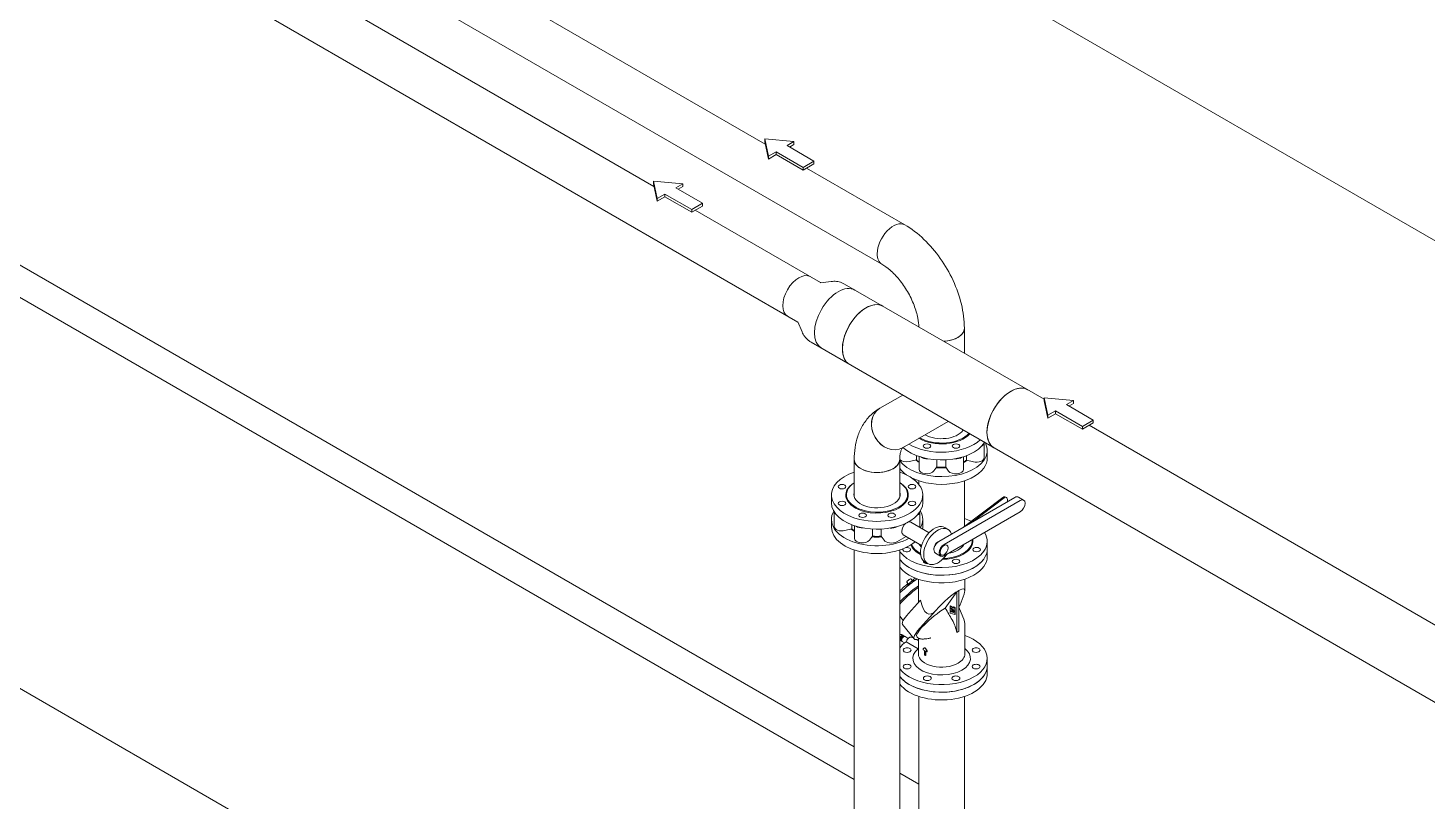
# Model space of a CAD drawing. Header units: millimetres. Extents: x -312439 to 477422, y -331570 to 212570.
# Drawn here: x 410631 to 412781, y 105990 to 107178 of the extents above; entities that cross this region are included whole.
import ezdxf

# ---------------------------------------------------------------- set-up
doc = ezdxf.new("R2010")
doc.units = ezdxf.units.MM

msp = doc.modelspace()

# ---------------------------------------------------------------- linework, layer by layer
at = {"color": 0, "linetype": 'Continuous', "lineweight": 0, "extrusion": (8.40036e-17, 0.816497, 0.57735)}
for p, q in [((411763.908, 106999.2), (410224.528, 107887.962)), ((409991.649, 107858.907), (411592.84, 106934.459)), ((411943.172, 106814.876), (410189.529, 107827.342)), ((409956.65, 107798.288), (411813.898, 106726.005)), ((411224.437, 107756.804), (414386.52, 105931.175)), ((411900.751, 106073.276), (410104.616, 107110.275)), ((410104.616, 107060.273), (411900.751, 106023.274)), ((411763.047, 107007.308), (411769.014, 106980.712)), ((411808.053, 107003.252), (411763.047, 107007.308)), ((411763.047, 107007.308), (411763.047, 107003.036)), ((411763.047, 107003.036), (411769.014, 106976.44)), ((411797.367, 106997.082), (411808.053, 107003.252)), ((411838.644, 106973.251), (411797.367, 106997.082)), ((411801.067, 106994.946), (411808.053, 106998.98)), ((411808.053, 107003.252), (411808.053, 106998.98)), ((411769.014, 106980.712), (411780.759, 106987.493)), ((411769.014, 106976.44), (411780.759, 106983.221)), ((411769.014, 106980.712), (411769.014, 106976.44)), ((411780.759, 106987.493), (411822.035, 106963.662)), ((411780.759, 106987.493), (411780.759, 106983.221)), ((411780.759, 106983.221), (411822.035, 106959.39)), ((411822.035, 106963.662), (411838.644, 106973.251)), ((411838.644, 106973.251), (411838.644, 106968.979)), ((411822.035, 106959.39), (411838.644, 106968.979)), ((411822.035, 106963.662), (411822.035, 106959.39)), ((411978.17, 106875.496), (411827.448, 106962.515)), ((411591.98, 106942.566), (411597.946, 106915.971)), ((411636.986, 106938.51), (411591.98, 106942.566)), ((411591.98, 106942.566), (411591.98, 106938.295)), ((411591.98, 106938.295), (411597.946, 106911.699)), ((411626.3, 106932.341), (411636.986, 106938.51)), ((411667.576, 106908.51), (411626.3, 106932.341)), ((411629.999, 106930.205), (411636.986, 106934.238)), ((411636.986, 106938.51), (411636.986, 106934.238)), ((411597.946, 106915.971), (411609.691, 106922.752)), ((411597.946, 106911.699), (411609.691, 106918.48)), ((411597.946, 106915.971), (411597.946, 106911.699)), ((411609.691, 106922.752), (411650.967, 106898.921)), ((411609.691, 106922.752), (411609.691, 106918.48)), ((411609.691, 106918.48), (411650.967, 106894.649)), ((411650.967, 106898.921), (411667.576, 106908.51)), ((411667.576, 106908.51), (411667.576, 106904.238)), ((411650.967, 106894.649), (411667.576, 106904.238)), ((411650.967, 106898.921), (411650.967, 106894.649)), ((411656.38, 106897.774), (411848.896, 106786.625)), ((409541.074, 106784.914), (413742.672, 104359.121)), ((411848.66, 106786.343), (411865.151, 106788.399)), ((411885.849, 106784.383), (412192.422, 106607.383)), ((411814.024, 106726.351), (411820.489, 106711.041)), ((412069.913, 106716.593), (412069.913, 106678.113)), ((411834.315, 106695.124), (413739.632, 105595.089)), ((411939.996, 106593.59), (411975.087, 106613.85)), ((412192.422, 106609.401), (412198.389, 106582.806)), ((412237.428, 106605.345), (412192.422, 106609.401)), ((412192.422, 106609.401), (412192.422, 106605.129)), ((412192.422, 106605.129), (412198.389, 106578.534)), ((412198.389, 106582.806), (412210.134, 106589.587)), ((412198.389, 106578.534), (412210.134, 106585.315)), ((412210.134, 106589.587), (412251.41, 106565.756)), ((412210.134, 106589.587), (412210.134, 106585.315)), ((412210.134, 106585.315), (412251.41, 106561.484)), ((412226.743, 106599.176), (412237.428, 106605.345)), ((412268.019, 106575.345), (412226.743, 106599.176)), ((412230.442, 106597.04), (412237.428, 106601.073)), ((412237.428, 106605.345), (412237.428, 106601.073)), ((411974.995, 106532.97), (412045.085, 106573.437)), ((412198.389, 106582.806), (412198.389, 106578.534)), ((412251.41, 106565.756), (412268.019, 106575.345)), ((412251.41, 106561.484), (412268.019, 106571.073)), ((412251.41, 106565.756), (412251.41, 106561.484)), ((412261.666, 106567.405), (413791.527, 105684.139)), ((412268.019, 106575.345), (412268.019, 106571.073)), ((411996.138, 106520.955), (411996.138, 106514.365)), ((412073.105, 106520.733), (412073.105, 106514.027)), ((412100.423, 106540.246), (412100.423, 106517.76)), ((412105.034, 106529.071), (412105.034, 106517.17)), ((411900.589, 106515.115), (411900.589, 106458.227)), ((411970.586, 106515.115), (411970.586, 106457.128)), ((411985.405, 106511.891), (411996.138, 106514.365)), ((412000.227, 106519.502), (412000.227, 106499.965)), ((412023.187, 106497.268), (412027.725, 106503.441)), ((412027.725, 106514.415), (412027.725, 106503.441)), ((412041.273, 106514.368), (412041.273, 106503.373)), ((412041.273, 106503.373), (412045.615, 106497.168)), ((412068.663, 106519.199), (412068.663, 106499.741)), ((412068.663, 106510.104), (412068.908, 106510.245)), ((412073.105, 106514.027), (412083.775, 106511.412)), ((411999.916, 106482.09), (411999.916, 106476.656)), ((412069.913, 106482.09), (412069.913, 106411.997)), ((411865.63, 106448.431), (411865.63, 106460.331)), ((412005.87, 106448.431), (412005.87, 106460.331)), ((412147.663, 106456.632), (412030.745, 106389.129)), ((412128.798, 106456.773), (412068.522, 106410.94)), ((412082.581, 106419.056), (412130.945, 106455.832)), ((412134.387, 106456.684), (412132.24, 106457.625)), ((412161.038, 106452.535), (412153.022, 106457.162)), ((411869.853, 106434.593), (411869.853, 106412.047)), ((412001.258, 106433.991), (412001.258, 106411.505)), ((412038.76, 106384.501), (412155.679, 106452.004)), ((412155.679, 106434.503), (412038.76, 106367)), ((411865.63, 106422.816), (411865.63, 106410.915)), ((411897.056, 106414.669), (411897.056, 106408.159)), ((411901.063, 106413.247), (411901.063, 106393.711)), ((411987.594, 106418.888), (412015.687, 106402.383)), ((412005.87, 106422.816), (412005.87, 106410.915)), ((411886.287, 106405.647), (411897.056, 106408.159)), ((411924.023, 106391.014), (411928.561, 106397.186)), ((411928.561, 106408.16), (411928.561, 106397.186)), ((411942.108, 106408.114), (411942.108, 106397.118)), ((411942.108, 106397.118), (411946.451, 106390.913)), ((411967.052, 106412.204), (411965.923, 106411.564)), ((411965.923, 106388.563), (411980.391, 106396.772)), ((411976.086, 106399.301), (412004.179, 106382.796)), ((412039.722, 106410.602), (412044.729, 106407.66)), ((411900.751, 106375.835), (411900.751, 105928.921)), ((411970.749, 106375.835), (411970.749, 105928.921)), ((412033.402, 106366.469), (412025.386, 106371.097)), ((412105.034, 106365.842), (412105.034, 106389.349)), ((412008.701, 106357.8), (412013.708, 106354.859)), ((411987.881, 106331.642), (411990.363, 106328.555)), ((411992.743, 106329.155), (411993.202, 106328.585)), ((411999.217, 106300.773), (411999.217, 106330.997)), ((412070.612, 106312.954), (412070.612, 106330.997)), ((411981.423, 106326.45), (411983.904, 106323.363)), ((411982.744, 106321.304), (411982.885, 106320.619)), ((412058.128, 106311.614), (412040.606, 106286.687)), ((412058.128, 106311.614), (412061.283, 106313.436)), ((412058.128, 106311.614), (412058.128, 106248.988)), ((412061.283, 106313.436), (412061.283, 106250.809)), ((412069.493, 106308.088), (412063.311, 106291.715)), ((412002.687, 106298.985), (411984.136, 106278.424)), ((412048.076, 106289.656), (412048.662, 106289.994)), ((412048.076, 106289.656), (412048.662, 106289.994)), ((412048.076, 106289.656), (412053.297, 106286.642)), ((412048.076, 106287.175), (412048.076, 106289.656)), ((412053.297, 106284.161), (412048.076, 106287.175)), ((412048.076, 106286.92), (412048.297, 106287.047)), ((412048.076, 106286.92), (412048.297, 106287.047)), ((412055.288, 106280.286), (412048.076, 106286.92)), ((412048.076, 106286.92), (412048.076, 106282.792)), ((412048.662, 106289.994), (412053.297, 106287.318)), ((412053.297, 106282.995), (412049.893, 106286.126)), ((412053.297, 106288.47), (412053.883, 106288.808)), ((412053.297, 106288.47), (412055.288, 106286.646)), ((412053.297, 106288.47), (412055.288, 106286.646)), ((412053.297, 106286.642), (412053.297, 106288.47)), ((412053.297, 106282.815), (412053.297, 106284.161)), ((412053.883, 106288.808), (412055.874, 106286.984)), ((412053.883, 106288.808), (412055.874, 106286.984)), ((412055.288, 106286.646), (412055.874, 106286.984)), ((412055.288, 106286.646), (412055.288, 106280.98)), ((412055.874, 106286.984), (412055.874, 106281.318)), ((412067.666, 106273.239), (412061.283, 106287.962)), ((411976.053, 106267.656), (411970.749, 106274.255)), ((412001.937, 106256.28), (412026.049, 106283.006)), ((412048.076, 106282.792), (412049.937, 106281.065)), ((412048.076, 106281.295), (412048.662, 106281.634)), ((412048.076, 106281.295), (412048.076, 106278.666)), ((412053.501, 106279.66), (412048.076, 106281.295)), ((412048.076, 106278.666), (412055.288, 106276.972)), ((412049.643, 106281.338), (412048.662, 106281.634)), ((412049.937, 106282.69), (412053.501, 106279.66)), ((412049.937, 106281.065), (412049.937, 106282.69)), ((412049.937, 106281.065), (412050.523, 106281.403)), ((412049.937, 106281.065), (412050.523, 106281.403)), ((412052.563, 106280.458), (412050.147, 106281.186)), ((412050.523, 106281.403), (412050.523, 106282.192)), ((412055.288, 106280.98), (412053.297, 106282.815)), ((412055.288, 106280.98), (412055.874, 106281.318)), ((412055.288, 106280.286), (412055.874, 106280.625)), ((412055.288, 106280.286), (412055.874, 106280.625)), ((412055.288, 106276.972), (412055.288, 106280.286)), ((412055.288, 106276.972), (412055.874, 106277.31)), ((412055.874, 106280.625), (412055.411, 106281.051)), ((412055.874, 106280.625), (412055.411, 106281.051)), ((412055.874, 106277.31), (412055.874, 106280.625)), ((411973.333, 106246.063), (411975.857, 106244.606)), ((411992.808, 106239.182), (411975.008, 106261.326)), ((411976.891, 106243.898), (411977.342, 106243.638)), ((411978.726, 106242.913), (411983.653, 106240.068)), ((411989.996, 106241.669), (411991.513, 106240.793)), ((411989.996, 106241.669), (411991.513, 106240.793)), ((412000.067, 106240.179), (411997.308, 106242.172)), ((411999.217, 106216.516), (411999.217, 106240.792)), ((412070.612, 106216.516), (412070.612, 106259.039)), ((411970.749, 106237.397), (411971.459, 106236.988)), ((411970.749, 106237.397), (411971.459, 106236.988)), ((411972.588, 106236.446), (411973.039, 106236.186)), ((411974.359, 106235.35), (411978.08, 106233.201)), ((411980.37, 106234.93), (411998.789, 106224.296)), ((411995.95, 106238.232), (411999.217, 106236.345)), ((412007.013, 106224.385), (412006.559, 106224.123)), ((412007.013, 106224.385), (412006.559, 106224.123)), ((412006.559, 106222.478), (412006.559, 106224.123)), ((412008.393, 106215.033), (412008.393, 106221.256)), ((412009.672, 106225.918), (412009.221, 106225.658)), ((412009.672, 106225.918), (412009.221, 106225.658)), ((412010.079, 106214.06), (412010.079, 106220.283)), ((412010.53, 106214.32), (412010.53, 106220.043)), ((412012.647, 106221.132), (412012.193, 106220.87)), ((412012.647, 106221.132), (412012.193, 106220.87)), ((412012.193, 106219.225), (412012.193, 106220.87)), ((412012.647, 106219.487), (412012.193, 106219.225)), ((412012.647, 106219.487), (412012.193, 106219.225)), ((412012.647, 106219.487), (412012.647, 106221.132)), ((412010.53, 106214.32), (412010.079, 106214.06)), ((412105.034, 106209.49), (412105.034, 106185.983)), ((411999.916, 105927.171), (411999.916, 106150.902)), ((412069.913, 105927.171), (412069.913, 106150.902)), ((411999.916, 106016.023), (411970.749, 106032.863))]:
    msp.add_line(p, q, dxfattribs=at)
at = {"color": 0, "linetype": 'Continuous', "lineweight": 0}
msp.add_arc((412034.914, 106259.039), 35.697, 0, 23.438949, dxfattribs=at)
for centre, major_axis, ratio, start_param, end_param in [((411960.671, 106845.186), (-17.499, -30.31), 0.57735027, 3.14159265, 5.49778714), ((411960.671, 106845.186), (-17.499, -30.31), 0.57735027, 5.49778714, 6.28318531), ((411815.492, 106765.498), (17.499, 30.31), 0.57735027, 0, 3.14159265), ((411875.987, 106730.571), (25.767, 44.629), 0.57735027, 0, 3.14159265), ((411918.805, 106705.85), (25.767, 44.629), 0.57735027, 0, 3.14159265), ((411918.805, 106705.85), (25.767, 44.629), 0.57735027, 0, 2.35619449), ((412034.914, 106716.593), (-34.999, 0), 0.57735027, 1.66242635, 3.14159265), ((412034.914, 106716.593), (34.999, 0), 0.57735027, 5.49778714, 6.28318531), ((412034.914, 106716.593), (34.999, 0), 0.57735027, 4.804019, 5.49778714), ((411918.805, 106705.85), (25.767, 44.629), 0.57735027, 2.35619449, 3.14159265), ((412141.053, 106577.535), (25.767, 44.629), 0.57735027, 0, 2.35619449), ((412141.053, 106577.535), (25.767, 44.629), 0.57735027, 0, 3.14159265), ((411957.333, 106563.179), (-17.499, 30.31), 0.81649658, 0.02156497, 3.14159265), ((411957.495, 106563.28), (-17.499, 30.31), 0.81649658, 0, 3.14159265), ((412034.914, 106566.586), (-70.12, 0), 0.57735027, 0.76829791, 2.58028296), ((412034.914, 106566.586), (-48.073, 0), 0.57735027, 0.76045438, 2.6862827), ((412034.914, 106567.386), (-47.094, 0), 0.57735027, 0.78074426, 2.67145494), ((412034.914, 106567.386), (-35.519, 0), 0.57735027, 0.77922772, 2.74889357), ((412034.914, 106567.386), (-35.519, 0), 0.57735027, 2.74889357, 2.77985734), ((412141.053, 106577.535), (25.767, 44.629), 0.57735027, 2.35619449, 3.14159265), ((411957.333, 106563.179), (-17.499, 30.31), 0.81649658, 3.14159265, 3.15985097), ((412034.914, 106554.685), (-70.12, 0), 0.57735027, 0.5584965, 2.80077364), ((412088.468, 106540.761), (11.955, 0), 0.57735027, 5.52075839, 6.19932215), ((412034.914, 106529.071), (70.12, 0), 0.57735027, 5.89048623, 6.56835692), ((411935.587, 106515.115), (34.999, 0), 0.57735027, 3.14159265, 5.49778714), ((411935.587, 106515.115), (34.999, 0), 0.57735027, 3.14159265, 6.28318531), ((411935.587, 106515.115), (34.999, 0), 0.57735027, 5.49778714, 6.28318531), ((411980.973, 106518.302), (-11.955, 0), 0.57735027, 0.51800559, 1.95056525), ((412034.914, 106529.071), (70.12, 0), 0.57735027, 3.5508758, 5.89048623), ((412034.914, 106517.17), (70.12, 0), 0.57735027, 3.5508758, 3.83844055), ((412034.914, 106517.17), (70.12, 0), 0.57735027, 4.00829368, 5.89048623), ((412034.914, 106529.871), (48.073, 0), 0.57735027, 3.74302999, 3.90636132), ((412039.03, 106533.598), (-54.309, 0), 0.57735027, 0.6603703, 0.7749254), ((412012.183, 106499.965), (11.955, 0), 0.57735027, 3.14159265, 5.88176147), ((412012.183, 106522.966), (-11.955, 0), 0.57735027, 0.66582243, 1.69113205), ((412034.914, 106529.071), (-47.094, 0), 0.57735027, 1.39918396, 1.72385086), ((412034.914, 106529.871), (48.073, 0), 0.57735027, 4.54758055, 4.85913853), ((412034.914, 106530.884), (48.073, 0), 0.57735027, 4.56228331, 4.8450414), ((412056.708, 106499.741), (11.955, 0), 0.57735027, 3.52360866, 6.28318531), ((412056.708, 106522.742), (-11.955, 0), 0.57735027, 1.43157265, 2.46050589), ((412034.914, 106530.884), (48.073, 0), 0.57735027, 5.4906313, 5.63043956), ((412034.914, 106529.871), (48.073, 0), 0.57735027, 5.4906313, 5.66499498), ((412088.468, 106517.76), (11.955, 0), 0.57735027, 4.30900682, 6.28318531), ((412034.914, 106517.17), (70.12, 0), 0.57735027, 5.89048623, 6.28318531), ((411935.75, 106460.331), (-70.12, 0), 0.57735027, 5.23765831, 7.46128255), ((411935.75, 106460.331), (48.073, 0), 0.57735027, 2.39118152, 4.3196899), ((411935.75, 106461.131), (47.094, 0), 0.57735027, 2.41377269, 4.3196899), ((411935.75, 106460.331), (-70.12, 0), 0.57735027, 1.17809725, 4.19247299), ((411935.75, 106460.331), (48.073, 0), 0.57735027, 4.3196899, 7.04346631), ((411935.75, 106461.131), (47.094, 0), 0.57735027, 4.3196899, 7.02132825), ((411935.75, 106461.131), (-35.519, 0), 0.57735027, 6.14110569, 9.62122633), ((412128.798, 106449.773), (3.442, 7.852), 0.49374699, 0, 0.7260513), ((412130.945, 106448.832), (-3.442, -7.852), 0.49374699, 1.89671174, 3.86764395), ((412147.663, 106447.881), (5.359, 9.281), 0.57735027, 0, 0.78539816), ((411935.75, 106422.816), (70.12, 0), 0.57735027, 2.81970618, 5.49222561), ((411935.75, 106448.431), (70.12, 0), 0.57735027, 3.14159265, 4.3196899), ((411881.808, 106435.048), (-11.955, 0), 0.57735027, 0.07327243, 0.7384428), ((411935.75, 106448.431), (70.12, 0), 0.57735027, 4.3196899, 6.28318531), ((411935.75, 106422.816), (70.12, 0), 0.57735027, 5.96632245, 6.60507178), ((412155.679, 106443.253), (5.359, 9.281), 0.57735027, 3.92699082, 7.06858347), ((411981.84, 106409.094), (-5.754, -9.794), 0.58236072, 4.17952867, 5.50218352), ((411981.84, 106409.094), (-5.754, -9.794), 0.58236072, 3.14159265, 3.586202), ((411989.303, 106434.506), (11.955, 0), 0.57735027, 5.52075839, 6.19932215), ((412024.211, 106384.201), (-15.511, -26.401), 0.58236072, 3.14159265, 5.50218352), ((412034.914, 106389.349), (70.12, 0), 0.57735027, 0.86213254, 1.04820573), ((411935.75, 106410.915), (-70.12, 0), 0.57735027, 0, 2.55823022), ((411881.808, 106412.047), (-11.955, 0), 0.57735027, 0, 1.95477066), ((411935.75, 106423.616), (48.073, 0), 0.57735027, 3.74208005, 3.90636132), ((411935.75, 106424.629), (-48.073, 0), 0.57735027, 0.63529249, 0.76476867), ((411913.018, 106393.711), (11.955, 0), 0.57735027, 3.14159265, 5.88176147), ((411913.018, 106416.712), (-11.955, 0), 0.57735027, 0.66582243, 1.69113205), ((411935.75, 106422.816), (47.094, 0), 0.57735027, 4.54077661, 4.86544352), ((411935.75, 106423.616), (48.073, 0), 0.57735027, 4.54758055, 4.85913853), ((411935.75, 106424.629), (48.073, 0), 0.57735027, 4.56228331, 4.8450414), ((411957.544, 106416.487), (-11.955, 0), 0.57735027, 1.43156164, 2.34747804), ((411981.84, 106409.094), (-5.754, -9.794), 0.58236072, 5.50218352, 6.28318531), ((411989.303, 106411.505), (11.955, 0), 0.57735027, 6.19370805, 6.28318531), ((411935.75, 106410.915), (-70.12, 0), 0.57735027, 3.07548124, 3.14159265), ((412029.218, 106381.26), (-15.511, -26.401), 0.58236072, 2.65256236, 5.50218352), ((412034.914, 106390.149), (47.094, 0), 0.57735027, 5.89124521, 6.34807384), ((412034.914, 106389.349), (48.073, 0), 0.57735027, 5.89124521, 6.39224967), ((412034.914, 106389.349), (70.12, 0), 0.57735027, 5.89124521, 6.62504682), ((411957.544, 106393.486), (11.955, 0), 0.57735027, 3.52359846, 5.4890707), ((412034.914, 106389.349), (70.12, 0), 0.57735027, 3.55666556, 5.89124521), ((411981.182, 106376.471), (5.818, 0), 0.57735027, 2.77931832, 4.32044888), ((411981.182, 106376.471), (5.818, 0), 0.57735027, 4.32044888, 7.94712933), ((412034.914, 106389.349), (48.073, 0), 0.57735027, 3.34298566, 3.97345599), ((412034.914, 106390.149), (47.094, 0), 0.57735027, 3.35163781, 3.95041807), ((412034.914, 106390.149), (35.519, 0), 0.57735027, 3.39964185, 3.62944532), ((412024.211, 106384.201), (-15.511, -26.401), 0.58236072, 5.50218352, 6.28318531), ((412030.745, 106380.378), (-5.359, -9.281), 0.57735027, 3.92699082, 6.28318531), ((412029.218, 106381.26), (-4.387, -7.598), 0.57735027, 3.92699082, 5.49778714), ((412029.218, 106381.26), (-4.387, -7.598), 0.57735027, 5.49778714, 5.72091355), ((412038.76, 106375.75), (-5.359, -9.281), 0.57735027, 3.92699082, 7.06858347), ((412034.914, 106389.349), (48.073, 0), 0.57735027, 4.7407206, 5.89124521), ((412034.914, 106390.149), (47.094, 0), 0.57735027, 4.77101814, 5.89124521), ((412034.914, 106390.149), (35.519, 0), 0.57735027, 4.99193319, 6.00364109), ((412034.914, 106377.448), (-70.12, 0), 0.57735027, 2.35619449, 3.14159265), ((412034.914, 106377.448), (70.12, 0), 0.57735027, 5.89124521, 6.28318531), ((412034.914, 106377.448), (70.12, 0), 0.57735027, 3.55666556, 5.89124521), ((412034.914, 106377.448), (-70.12, 0), 0.57735027, 0.4150729, 2.35619449), ((412034.914, 106365.842), (-70.12, 0), 0.57735027, 0.4150729, 2.35619449), ((411967.968, 106342.322), (-12.073, -9.705), 0.21132487, 4.26771484, 4.31504856), ((411970.823, 106338.77), (-25.637, -20.608), 0.21132487, 4.50819246, 4.54699533), ((412012.692, 106358.307), (5.818, 0), 0.57735027, 2.92303589, 4.85187004), ((412029.218, 106381.26), (-15.511, -26.401), 0.58236072, 5.50218352, 7.74056361), ((412034.914, 106365.842), (-70.12, 0), 0.57735027, 2.35619449, 3.14159265), ((411984.652, 106329.046), (3.229, 2.596), 0.21132487, 0.93888201, 3.14159265), ((411987.775, 106325.161), (-4.968, -3.994), 0.21132487, 3.14159265, 6.17486977), ((411984.652, 106329.046), (3.229, 2.596), 0.21132487, 0, 0.93888201), ((411990.999, 106313.671), (-38.753, -31.151), 0.21132487, 4.37867579, 4.60407344), ((411987.096, 106318.527), (-25.637, -20.608), 0.21132487, 4.24480067, 4.44062463), ((411990.999, 106313.671), (-38.753, -31.151), 0.21132487, 4.60407344, 5.08532838), ((411987.096, 106318.527), (-25.637, -20.608), 0.21132487, 4.69589477, 5.22391247), ((411997.128, 106306.047), (-38.753, -31.151), 0.21132487, 4.49094417, 5.27979022), ((411997.128, 106306.047), (-31.549, -25.361), 0.21132487, 4.47878544, 5.51312549), ((412034.914, 106277.256), (34.858, 38.11), 0.20190622, 0.56813879, 1.6045125), ((412034.914, 106277.256), (34.858, 38.11), 0.20190622, 5.81495039, 6.85132409), ((412028.083, 106267.538), (-31.134, -25.027), 0.21132487, 4.13635667, 6.34115045), ((412034.914, 106409.41), (19.528, 132.013), 0.22635868, 2.59421902, 3.46945665), ((412028.083, 106267.538), (-35.275, -28.356), 0.21132487, 2.59419476, 2.79740317), ((412010.283, 106289.682), (-35.275, -28.356), 0.21132487, 5.36354616, 6.28318531), ((412033.337, 106258.129), (-17.814, 30.854), 0.57735027, 4.10574064, 4.71186407), ((411971.134, 106242.254), (-2.199, -3.809), 0.57735027, 3.92699082, 4.05109427), ((411973.658, 106240.797), (-2.199, -3.809), 0.57735027, 3.92699082, 5.13632099), ((411971.134, 106242.254), (-2.199, -3.809), 0.57735027, 3.14159265, 3.92699082), ((411974.064, 106240.562), (-1.912, -3.312), 0.57735027, 3.92699082, 6.08297669), ((411974.74, 106240.172), (-2.151, -3.726), 0.57735027, 3.92699082, 6.28318531), ((411975.19, 106239.912), (-2.151, -3.726), 0.57735027, 3.92699082, 6.57796062), ((411976.543, 106239.131), (-2.183, -3.782), 0.57735027, 3.92699082, 6.28318531), ((411975.19, 106239.912), (-1.275, -2.208), 0.57735027, 3.92699082, 5.89259665), ((411973.658, 106240.797), (-2.199, -3.809), 0.57735027, 2.8477169, 3.92699082), ((411974.064, 106240.562), (-1.912, -3.312), 0.57735027, 3.34180127, 3.92699082), ((411974.74, 106240.172), (-2.151, -3.726), 0.57735027, 3.14159265, 3.92699082), ((411975.19, 106239.912), (-2.151, -3.726), 0.57735027, 2.84681734, 3.92699082), ((411975.19, 106239.912), (-1.275, -2.208), 0.57735027, 3.53218132, 3.92699082), ((411976.543, 106239.131), (-2.183, -3.782), 0.57735027, 3.14159265, 3.92699082), ((412028.083, 106267.538), (-35.275, -28.356), 0.21132487, 5.36354616, 6.74707599), ((412034.914, 106209.49), (-70.12, 0), 0.57735027, 5.38508972, 5.38848793), ((412059.706, 106244.726), (-3.358, -5.816), 0.57735027, 3.58835012, 4.26563152), ((412034.914, 106209.49), (-70.12, 0), 0.57735027, 2.35619449, 4.17826073), ((411973.658, 106240.797), (-2.199, -3.809), 0.57735027, 5.8592533, 6.57706106), ((412034.914, 106209.49), (-70.12, 0), 0.57735027, 5.6036743, 5.86811241), ((411981.911, 106222.166), (6.056, 0), 0.57735027, 2.35619449, 5.49778714), ((411981.911, 106222.166), (6.056, 0), 0.57735027, 5.49778714, 8.6393798), ((412034.914, 106209.49), (-44.303, 0), 0.57735027, 5.66585544, 8.6393798), ((412034.914, 106240.492), (36.335, 20.964), 0.00028422, 3.81692789, 3.9267981), ((412034.914, 106235.595), (36.335, 0), 0.57735027, 3.81709188, 3.89417925), ((412034.914, 106240.492), (35.697, 20.596), 0.00028422, 3.81495725, 3.92679759), ((412034.914, 106240.49), (-25.697, 44.479), 0.57753972, 1.5706034, 1.68047326), ((412034.914, 106240.49), (-25.246, 43.699), 0.57753972, 1.57060288, 1.68244285), ((412034.914, 106235.595), (36.335, 0), 0.57735027, 3.95980239, 4.03683195), ((412034.914, 106209.49), (-44.303, 0), 0.57735027, 2.35619449, 3.77543915), ((412087.918, 106222.166), (6.056, 0), 0.57735027, 2.35619449, 5.49778714), ((412087.918, 106222.166), (6.056, 0), 0.57735027, 5.49778714, 8.6393798), ((412034.914, 106197.883), (70.12, 0), 0.57735027, 3.55666556, 6.28318531), ((411981.911, 106196.814), (6.056, 0), 0.57735027, 2.35619449, 5.49778714), ((411981.911, 106196.814), (6.056, 0), 0.57735027, 5.49778714, 8.6393798), ((412034.914, 106216.516), (-35.697, 0), 0.57735027, 0, 2.35619449), ((412034.914, 106229.372), (36.335, 0), 0.57735027, 3.89417925, 3.95980239), ((412034.914, 106216.516), (-35.697, 0), 0.57735027, 2.35619449, 3.14159265), ((412087.918, 106196.814), (6.056, 0), 0.57735027, 2.35619449, 5.49778714), ((412087.918, 106196.814), (6.056, 0), 0.57735027, 5.49778714, 8.6393798), ((412034.914, 106197.883), (-70.12, 0), 0.57735027, 2.35619449, 3.14159265), ((412034.914, 106209.49), (-70.12, 0), 0.57735027, 0.4150729, 2.35619449), ((412034.914, 106185.983), (-70.12, 0), 0.57735027, 0.4150729, 3.14159265), ((412034.914, 106197.883), (-70.12, 0), 0.57735027, 0.4150729, 2.35619449), ((412012.96, 106178.888), (6.056, 0), 0.57735027, 2.35619449, 5.49778714), ((412012.96, 106178.888), (6.056, 0), 0.57735027, 5.49778714, 8.6393798), ((412056.869, 106178.888), (6.056, 0), 0.57735027, 2.35619449, 5.49778714), ((412056.869, 106178.888), (6.056, 0), 0.57735027, 5.49778714, 8.6393798)]:
    msp.add_ellipse(centre, major_axis=major_axis, ratio=ratio, start_param=start_param, end_param=end_param, dxfattribs=at)
for centre, major_axis in [((412012.651, 106535.554), (5.818, 0)), ((412057.178, 106535.554), (-5.818, 0)), ((411882.001, 106473.185), (5.818, 0)), ((411989.5, 106473.185), (-5.818, 0)), ((411882.001, 106447.477), (5.818, 0)), ((411989.5, 106447.477), (-5.818, 0)), ((411913.486, 106429.299), (5.818, 0)), ((411958.014, 106429.299), (-5.818, 0)), ((412038.76, 106375.75), (-4.387, -7.598)), ((412088.681, 106376.518), (-5.818, 0)), ((412057.219, 106358.326), (-5.818, 0))]:
    msp.add_ellipse(centre, major_axis=major_axis, ratio=0.57735027, dxfattribs=at)
for points, knots in [([(411978.17, 106875.496), (411988.694, 106869.42), (411998.582, 106861.821), (412016.923, 106844.351), (412025.37, 106834.47), (412040.431, 106813.139), (412047.041, 106801.69), (412057.984, 106777.981), (412062.317, 106765.726), (412068.277, 106741.107), (412069.913, 106728.744), (412069.913, 106716.593)], [1.57079633, 1.57079633, 1.57079633, 1.57079633, 1.88495559, 1.88495559, 2.19911486, 2.19911486, 2.51327412, 2.51327412, 2.82743339, 2.82743339, 3.14159265, 3.14159265, 3.14159265, 3.14159265]), ([(411943.172, 106814.876), (411947.125, 106812.594), (411951.474, 106809.502), (411960.525, 106801.639), (411965.233, 106796.792), (411974.337, 106785.688), (411978.713, 106779.386), (411986.479, 106766.058), (411989.852, 106759.024), (411995.154, 106745.206), (411997.099, 106738.419), (411999.262, 106727.227), (411999.767, 106722.627), (411999.887, 106718.543)], [1.57079633, 1.57079633, 1.57079633, 1.57079633, 1.81792283, 1.81792283, 2.07840546, 2.07840546, 2.34935437, 2.34935437, 2.62419332, 2.62419332, 2.8954114, 2.8954114, 3.10716589, 3.10716589, 3.10716589, 3.10716589]), ([(411848.896, 106786.625), (411849.008, 106786.56), (411849.124, 106786.505), (411849.262, 106786.45), (411849.296, 106786.437), (411849.328, 106786.426)], [3.926990817, 3.926990817, 3.926990817, 3.926990817, 4.009348552, 4.009348552, 4.039205961, 4.039205961, 4.039205961, 4.039205961]), ([(411885.849, 106784.383), (411884.55, 106785.133), (411883.197, 106785.79), (411880.432, 106786.899), (411879.02, 106787.352), (411876.185, 106788.056), (411874.762, 106788.307), (411871.944, 106788.623), (411870.548, 106788.688), (411867.808, 106788.658), (411866.463, 106788.562), (411865.151, 106788.399)], [3.926990817, 3.926990817, 3.926990817, 3.926990817, 4.009348552, 4.009348552, 4.091706287, 4.091706287, 4.174064023, 4.174064023, 4.256421758, 4.256421758, 4.338779493, 4.338779493, 4.338779493, 4.338779493]), ([(411814.286, 106725.731), (411814.26, 106725.753), (411814.232, 106725.777), (411814.115, 106725.868), (411814.009, 106725.941), (411813.898, 106726.005)], [0.673183019, 0.673183019, 0.673183019, 0.673183019, 0.703040428, 0.703040428, 0.785398163, 0.785398163, 0.785398163, 0.785398163]), ([(411820.489, 106711.041), (411821.003, 106709.823), (411821.592, 106708.611), (411822.936, 106706.223), (411823.691, 106705.047), (411825.374, 106702.764), (411826.303, 106701.657), (411828.33, 106699.554), (411829.428, 106698.558), (411831.771, 106696.718), (411833.016, 106695.874), (411834.315, 106695.124)], [0.373609487, 0.373609487, 0.373609487, 0.373609487, 0.455967223, 0.455967223, 0.538324958, 0.538324958, 0.620682693, 0.620682693, 0.703040428, 0.703040428, 0.785398163, 0.785398163, 0.785398163, 0.785398163]), ([(411939.511, 106593.302), (411934.138, 106590.161), (411929.198, 106586.296), (411920.46, 106577.454), (411916.687, 106572.468), (411910.441, 106561.921), (411907.962, 106556.361), (411904.128, 106544.949), (411902.77, 106539.093), (411901, 106527.215), (411900.589, 106521.19), (411900.589, 106515.115)], [5.5008664, 5.5008664, 5.5008664, 5.5008664, 5.654866776, 5.654866776, 5.811946409, 5.811946409, 5.969026042, 5.969026042, 6.126105675, 6.126105675, 6.283185307, 6.283185307, 6.283185307, 6.283185307]), ([(411974.832, 106532.87), (411974.832, 106532.87), (411974.819, 106532.878), (411974.503, 106532.558), (411974.202, 106532.218), (411973.388, 106530.844), (411972.883, 106529.807), (411971.912, 106526.917), (411971.45, 106525.067), (411970.787, 106520.615), (411970.586, 106518.016), (411970.586, 106515.115)], [5.497787144, 5.497787144, 5.497787144, 5.497787144, 5.654866776, 5.654866776, 5.811946409, 5.811946409, 5.969026042, 5.969026042, 6.126105675, 6.126105675, 6.283185307, 6.283185307, 6.283185307, 6.283185307]), ([(411999.407, 106295.35), (411999.298, 106296.929), (411999.235, 106298.506), (411999.218, 106300.309), (411999.217, 106300.541), (411999.217, 106300.773)], [0.00527324746, 0.00527324746, 0.00527324746, 0.00527324746, 0.01273926731, 0.01273926731, 0.01384010698, 0.01384010698, 0.01384010698, 0.01384010698]), ([(411985.332, 106241.343), (411985.203, 106241.269), (411985.073, 106241.188), (411984.817, 106241.019), (411984.69, 106240.931), (411984.313, 106240.652), (411984.067, 106240.448), (411983.584, 106240.008), (411983.348, 106239.771), (411982.885, 106239.263), (411982.663, 106238.997), (411982.238, 106238.441), (411982.035, 106238.152), (411981.742, 106237.701), (411981.647, 106237.548), (411981.461, 106237.236), (411981.37, 106237.077), (411980.932, 106236.276), (411980.628, 106235.613), (411980.37, 106234.93)], [0.0136731617, 0.0136731617, 0.0136731617, 0.0136731617, 0.0145264761, 0.0145264761, 0.0153797904, 0.0153797904, 0.0170864192, 0.0170864192, 0.0187930479, 0.0187930479, 0.0204996767, 0.0204996767, 0.0222063054, 0.0222063054, 0.0230596198, 0.0230596198, 0.0239129342, 0.0239129342, 0.0273261917, 0.0273261917, 0.0273261917, 0.0273261917]), ([(411989.996, 106241.669), (411989.915, 106241.716), (411989.831, 106241.76), (411989.643, 106241.849), (411989.537, 106241.894), (411989.318, 106241.973), (411989.206, 106242.007), (411988.865, 106242.095), (411988.631, 106242.132), (411988.152, 106242.166), (411987.906, 106242.161), (411987.402, 106242.111), (411987.143, 106242.063), (411986.368, 106241.859), (411985.851, 106241.642), (411985.332, 106241.343)], [0.0027164477, 0.0027164477, 0.0027164477, 0.0027164477, 0.0034182904, 0.0034182904, 0.004272863, 0.004272863, 0.0051274356, 0.0051274356, 0.0068365808, 0.0068365808, 0.0085457261, 0.0085457261, 0.0102548713, 0.0102548713, 0.0136731617, 0.0136731617, 0.0136731617, 0.0136731617]), ([(412018.37, 106240.777), (412018.282, 106240.757), (412018.192, 106240.738), (412018.014, 106240.7), (412017.748, 106240.643), (412017.134, 106240.514), (412016.617, 106240.41), (412015.596, 106240.209), (412014.932, 106240.086), (412012.991, 106239.749), (412011.764, 106239.566), (412010.024, 106239.355), (412009.46, 106239.295), (412008.367, 106239.197), (412007.842, 106239.159), (412006.332, 106239.078), (412005.412, 106239.068), (412003.743, 106239.134), (412002.994, 106239.211), (412002.171, 106239.364), (412002.012, 106239.398), (412001.706, 106239.471), (412001.559, 106239.51), (412001.136, 106239.638), (412000.88, 106239.733), (412000.432, 106239.943), (412000.237, 106240.055), (412000.066, 106240.178)], [-0.0000511669, -0.0000511669, -0.0000511669, -0.0000511669, 0.0004881774, 0.0004881774, 0.0010275216, 0.0021062101, 0.0042635871, 0.0042635871, 0.0085783411, 0.0085783411, 0.0172078491, 0.0172078491, 0.0215226031, 0.0215226031, 0.0258373571, 0.0258373571, 0.0344668651, 0.0344668651, 0.0430963731, 0.0430963731, 0.0452537501, 0.0452537501, 0.0474111271, 0.0474111271, 0.0517258811, 0.0517258811, 0.0558739656, 0.0558739656, 0.0558739656, 0.0558739656])]:
    msp.add_open_spline(points, degree=3, knots=knots, dxfattribs=at)
for points in [[(412051.16, 106268.397), (412047.642, 106274.494), (412044.125, 106280.591), (412040.606, 106286.687)], [(412051.16, 106268.397), (412047.642, 106274.494), (412044.125, 106280.591), (412040.606, 106286.687)], [(411998.789, 106224.296), (411998.93, 106224.388), (411999.073, 106224.482), (411999.217, 106224.576)], [(411998.789, 106224.296), (411998.93, 106224.388), (411999.073, 106224.482), (411999.217, 106224.576)]]:
    msp.add_open_spline(points, degree=3, dxfattribs=at)

doc.saveas('drawing.dxf')
